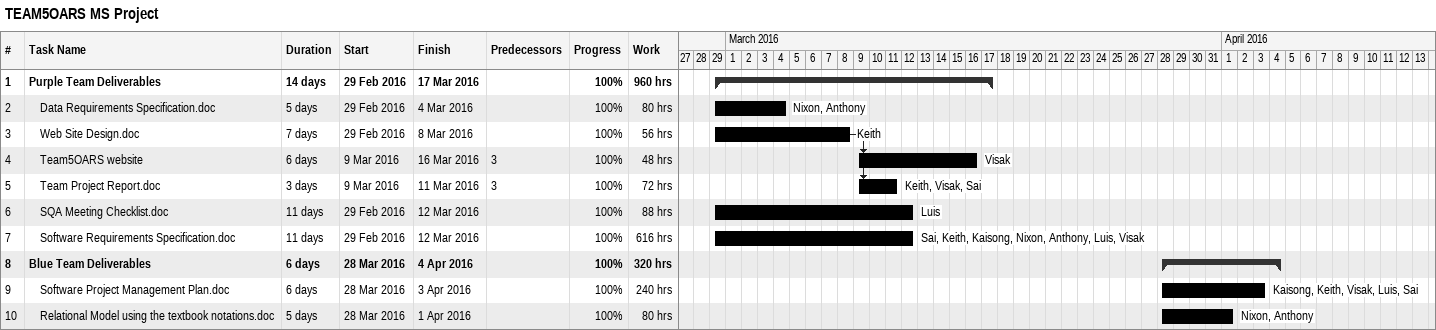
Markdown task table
TEAM5OARS MS Project

| ID | Level | Task | Duration | Start | Finish | Predecessors | Resources | % complete | Work (h) |
|---|---|---|---|---|---|---|---|---|---|
| 1 | 1 | **Purple Team Deliverables** | 14d | 2016-02-29 | 2016-03-17 |  |  | 100 | 960 |
| 2 | 2 | Data Requirements Specification.doc | 5d | 2016-02-29 | 2016-03-04 |  | Nixon, Anthony | 100 | 80 |
| 3 | 2 | Web Site Design.doc | 7d | 2016-02-29 | 2016-03-08 |  | Keith | 100 | 56 |
| 4 | 2 | Team5OARS website | 6d | 2016-03-09 | 2016-03-16 | 3 | Visak | 100 | 48 |
| 5 | 2 | Team Project Report.doc | 3d | 2016-03-09 | 2016-03-11 | 3 | Keith, Visak, Sai | 100 | 72 |
| 6 | 2 | SQA Meeting Checklist.doc | 11d | 2016-02-29 | 2016-03-12 |  | Luis | 100 | 88 |
| 7 | 2 | Software Requirements Specification.doc | 11d | 2016-02-29 | 2016-03-12 |  | Sai, Keith, Kaisong, Nixon, Anthony, Luis, Visak | 100 | 616 |
| 8 | 1 | **Blue Team Deliverables** | 6d | 2016-03-28 | 2016-04-04 |  |  | 100 | 320 |
| 9 | 2 | Software Project Management Plan.doc | 6d | 2016-03-28 | 2016-04-03 |  | Kaisong, Keith, Visak, Luis, Sai | 100 | 240 |
| 10 | 2 | Relational Model using the textbook notations.doc | 5d | 2016-03-28 | 2016-04-01 |  | Nixon, Anthony | 100 | 80 |
